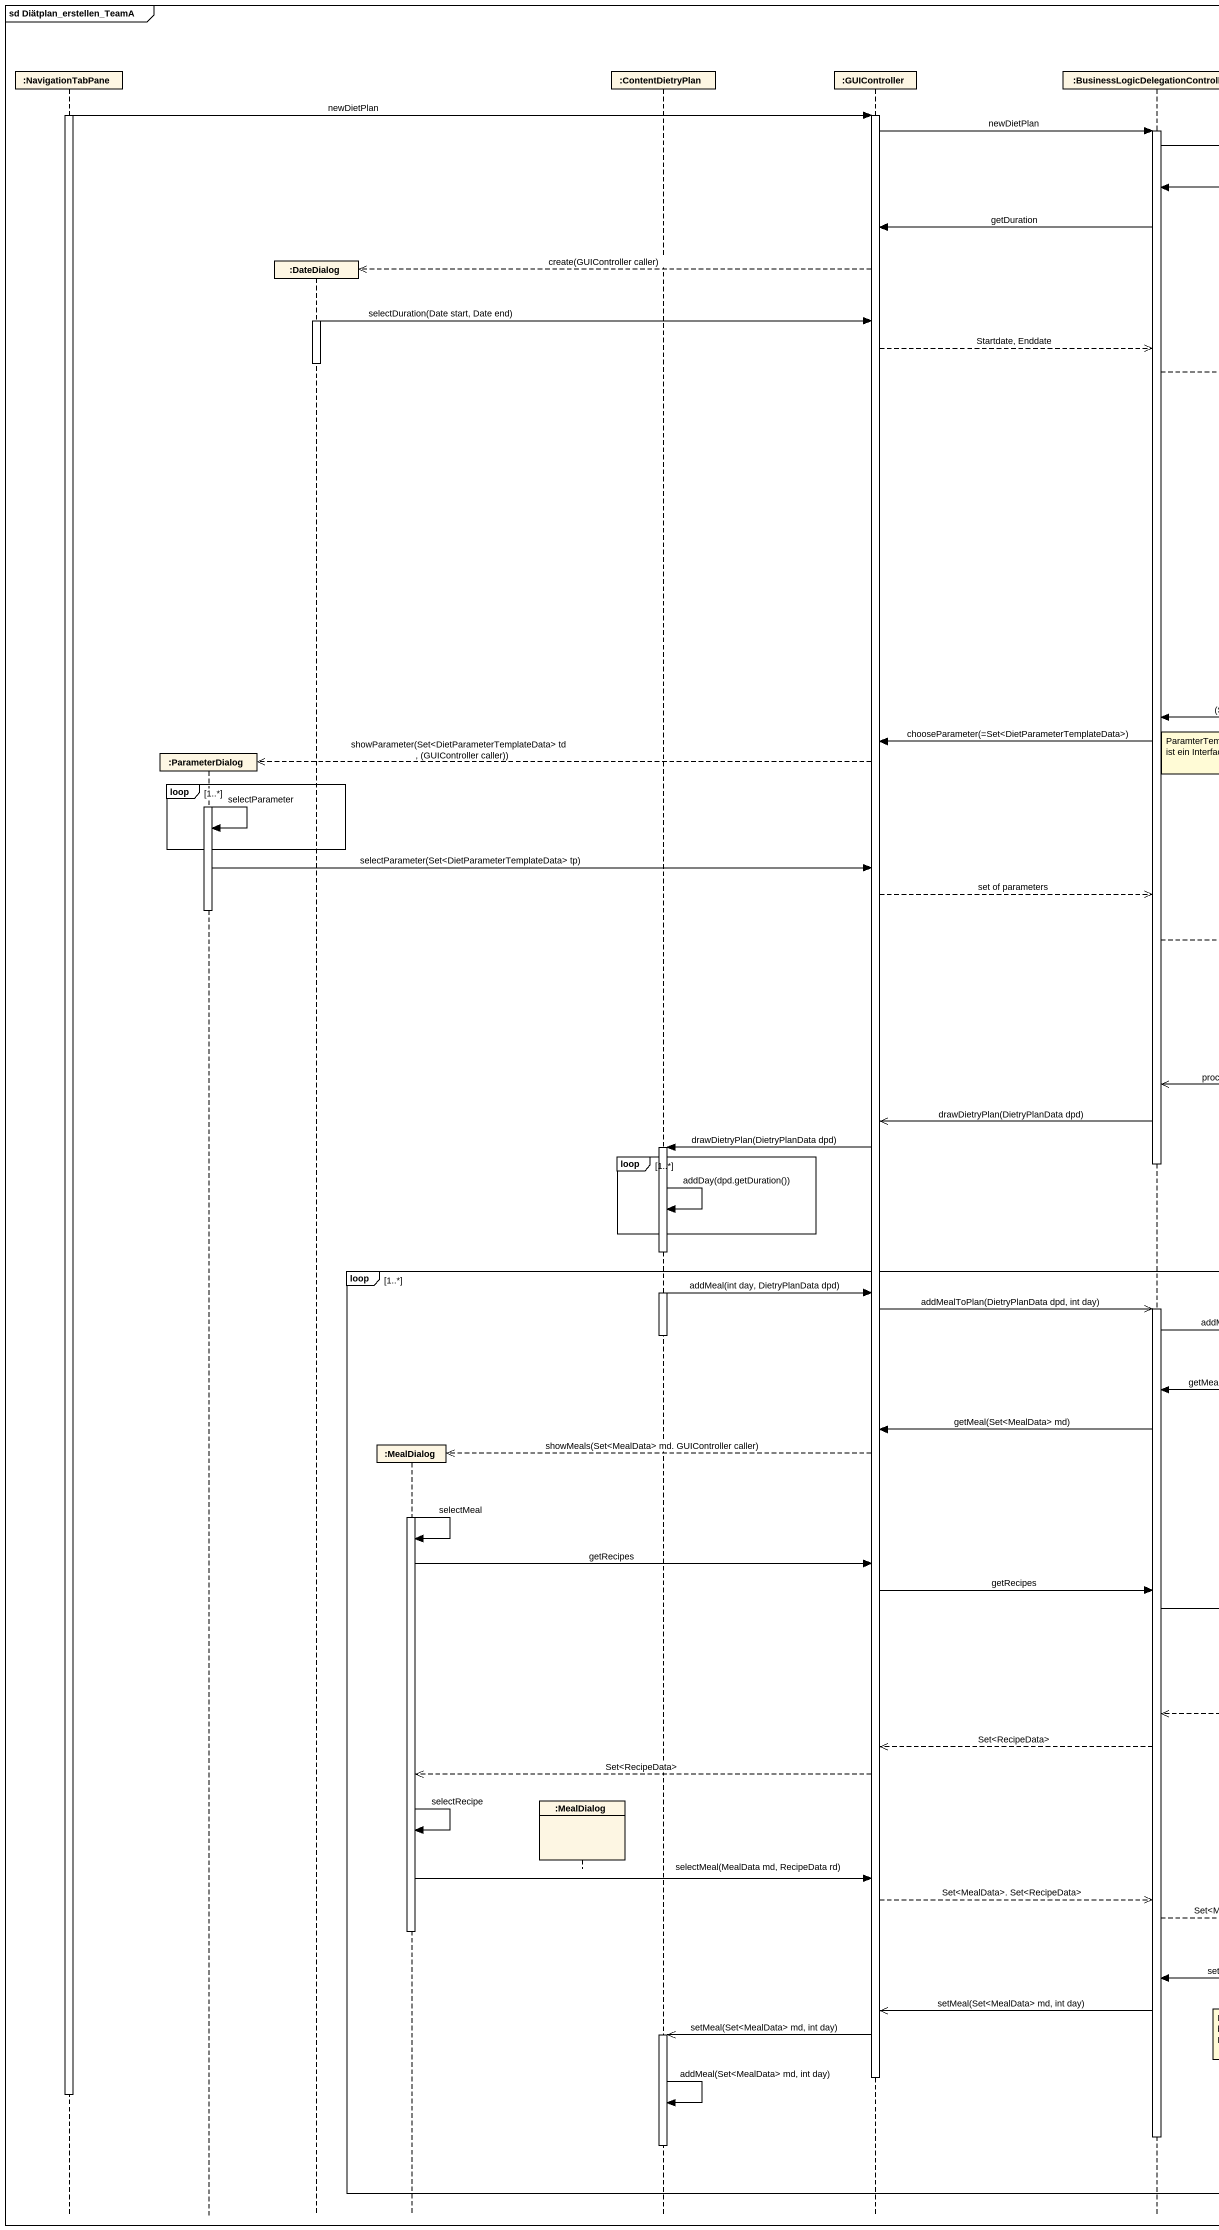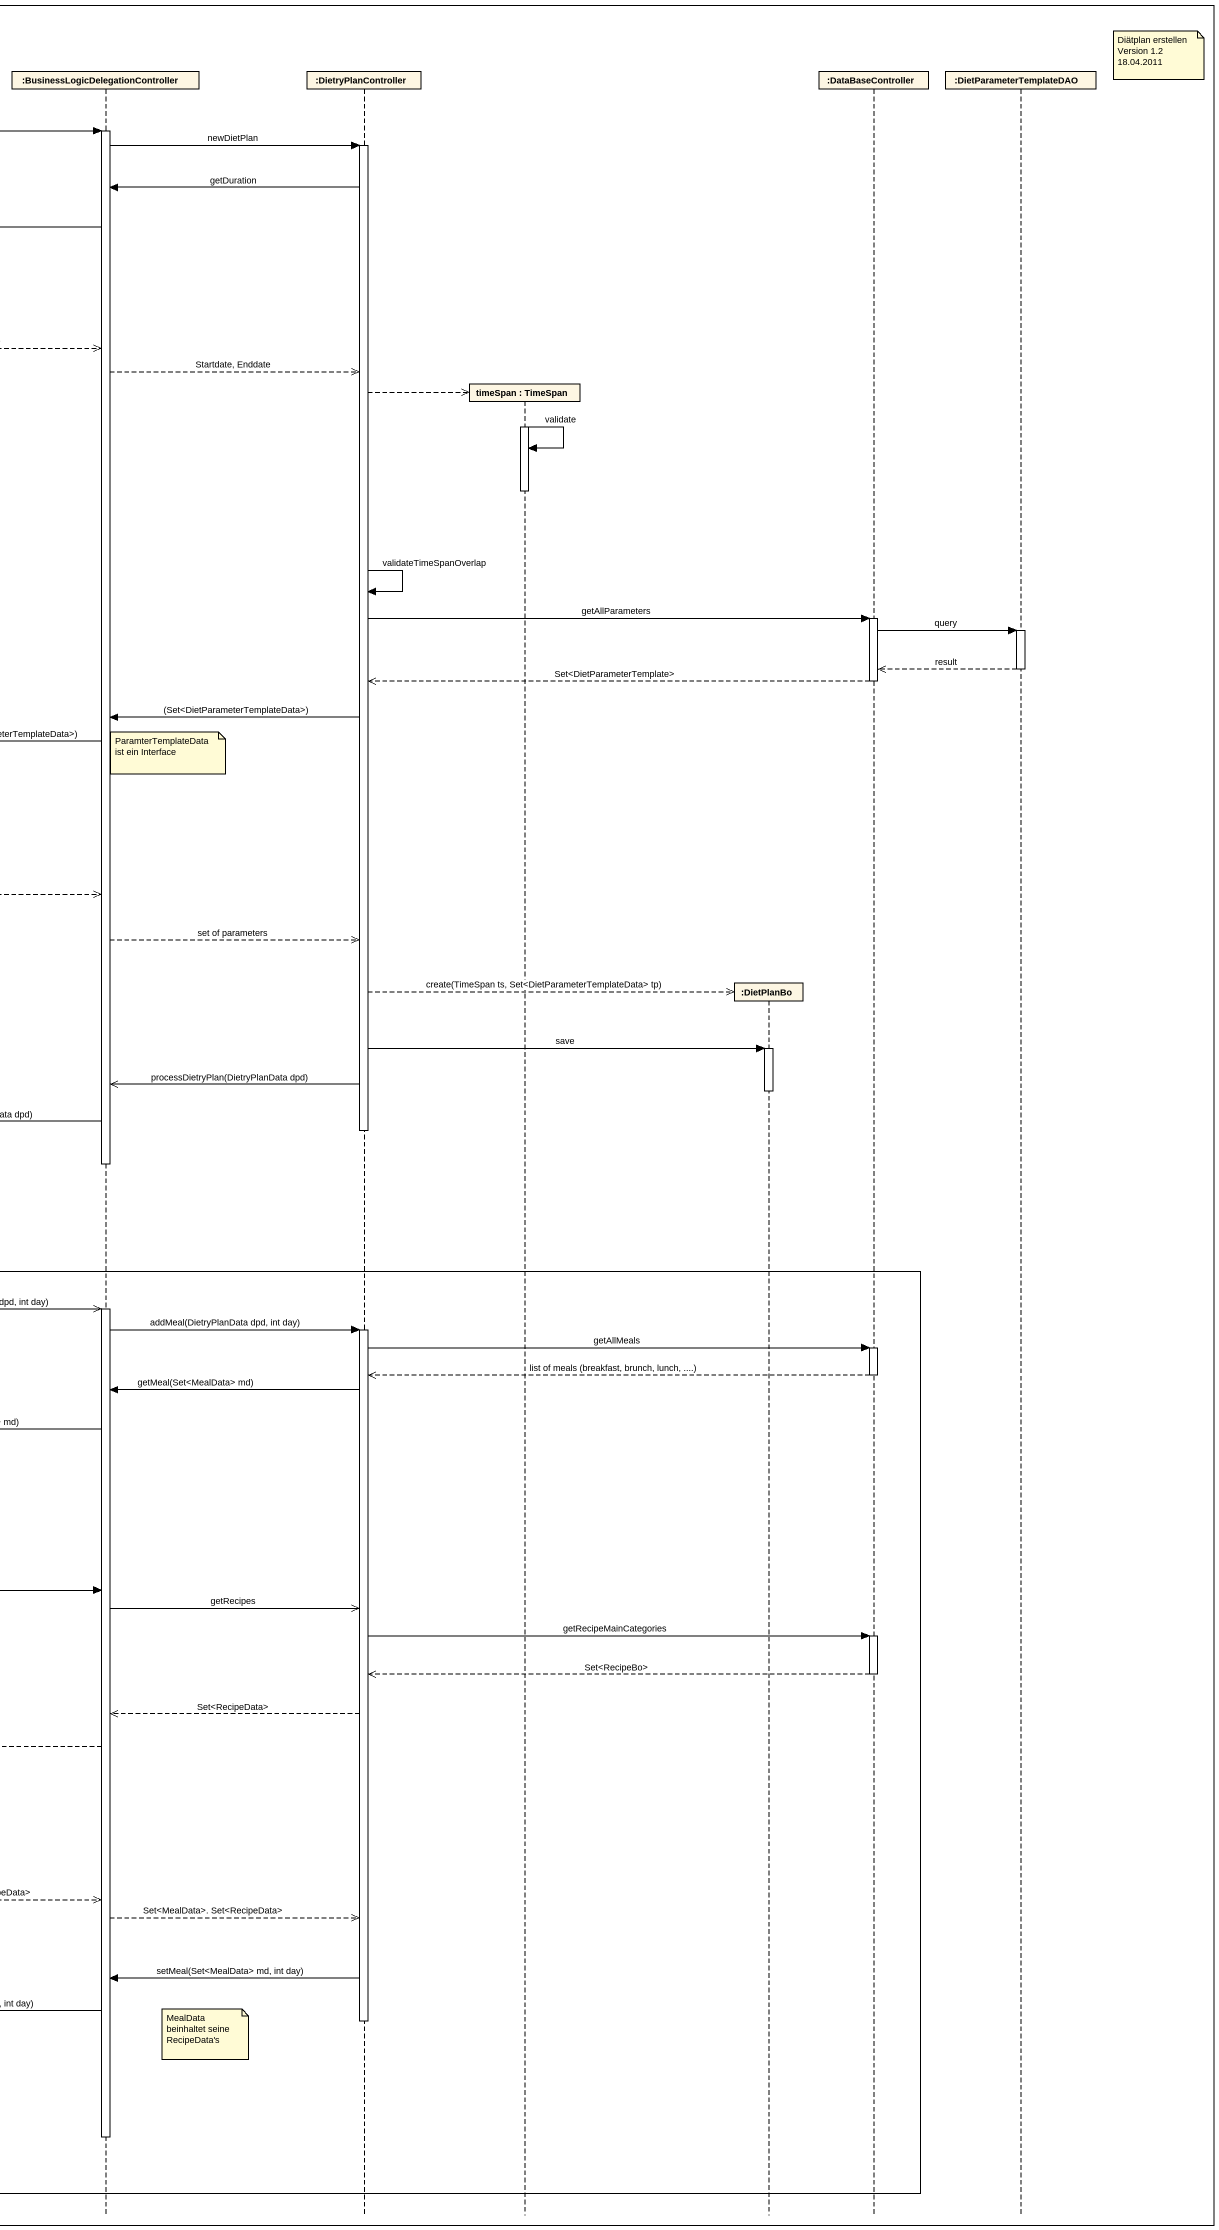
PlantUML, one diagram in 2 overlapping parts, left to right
@startuml
mainframe sd Diätplan_erstellen_TeamA
hide footbox
participant ":NavigationTabPane" as NavigationTabPane
participant ":ParameterDialog" as ParameterDialog
participant ":DateDialog" as DateDialog
participant ":MealDialog" as MealDialog
participant ":MealDialog" as MealDialog_2
participant ":ContentDietryPlan" as ContentDietryPlan
participant ":GUIController" as GUIController
participant ":BusinessLogicDelegationController" as BusinessLogicDelegationContr
participant ":DietryPlanController" as DietryPlanController
participant "timeSpan : TimeSpan" as timeSpan
participant ":DietPlanBo" as DietPlanBo
participant ":DataBaseController" as DataBaseController
participant ":DietParameterTemplateDAO" as DietParameterTemplateDAO

note right of DietParameterTemplateDAO
  Diätplan erstellen
  Version 1.2
  18.04.2011
end note
activate NavigationTabPane
NavigationTabPane -> GUIController : newDietPlan
activate GUIController
GUIController -> BusinessLogicDelegationContr : newDietPlan
activate BusinessLogicDelegationContr
BusinessLogicDelegationContr -> DietryPlanController : newDietPlan
activate DietryPlanController
DietryPlanController -> BusinessLogicDelegationContr : getDuration
BusinessLogicDelegationContr -> GUIController : getDuration
GUIController -->> DateDialog ** : create(GUIController caller)
activate DateDialog
DateDialog -> GUIController : selectDuration(Date start, Date end)
GUIController -->> BusinessLogicDelegationContr : Startdate, Enddate
deactivate DateDialog
BusinessLogicDelegationContr -->> DietryPlanController : Startdate, Enddate
DietryPlanController -->> timeSpan **
activate timeSpan
timeSpan -> timeSpan : validate
deactivate timeSpan
DietryPlanController -> DietryPlanController : validateTimeSpanOverlap
DietryPlanController -> DataBaseController : getAllParameters
activate DataBaseController
DataBaseController -> DietParameterTemplateDAO : query
activate DietParameterTemplateDAO
DietParameterTemplateDAO -->> DataBaseController : result
deactivate DietParameterTemplateDAO
DataBaseController -->> DietryPlanController : Set<DietParameterTemplate>
deactivate DataBaseController
DietryPlanController -> BusinessLogicDelegationContr : (Set<DietParameterTemplateData>)
BusinessLogicDelegationContr -> GUIController : chooseParameter(=Set<DietParameterTemplateData>)
note right of BusinessLogicDelegationContr : ParamterTemplateData ist ein Interface
GUIController -->> ParameterDialog ** : showParameter(Set<DietParameterTemplateData> td , (GUIController caller))
loop 1..*
  activate ParameterDialog
  ParameterDialog -> ParameterDialog : selectParameter
end
ParameterDialog -> GUIController : selectParameter(Set<DietParameterTemplateData> tp)
GUIController -->> BusinessLogicDelegationContr : set of parameters
deactivate ParameterDialog
BusinessLogicDelegationContr -->> DietryPlanController : set of parameters
DietryPlanController -->> DietPlanBo ** : create(TimeSpan ts, Set<DietParameterTemplateData> tp)
DietryPlanController -> DietPlanBo : save
activate DietPlanBo
DietryPlanController ->> BusinessLogicDelegationContr : processDietryPlan(DietryPlanData dpd)
deactivate DietPlanBo
BusinessLogicDelegationContr ->> GUIController : drawDietryPlan(DietryPlanData dpd)
deactivate DietryPlanController
GUIController -> ContentDietryPlan : drawDietryPlan(DietryPlanData dpd)
activate ContentDietryPlan
loop 1..*
  deactivate BusinessLogicDelegationContr
  ContentDietryPlan -> ContentDietryPlan : addDay(dpd.getDuration())
end
loop 1..*
  ContentDietryPlan -> GUIController : addMeal(int day, DietryPlanData dpd)
  GUIController ->> BusinessLogicDelegationContr : addMealToPlan(DietryPlanData dpd, int day)
  activate BusinessLogicDelegationContr
  BusinessLogicDelegationContr -> DietryPlanController : addMeal(DietryPlanData dpd, int day)
  activate DietryPlanController
  deactivate ContentDietryPlan
  DietryPlanController -> DataBaseController : getAllMeals
  activate DataBaseController
  DataBaseController -->> DietryPlanController : list of meals (breakfast, brunch, lunch, ....)
  deactivate DataBaseController
  DietryPlanController -> BusinessLogicDelegationContr : getMeal(Set<MealData> md)
  BusinessLogicDelegationContr -> GUIController : getMeal(Set<MealData> md)
  GUIController -->> MealDialog ** : showMeals(Set<MealData> md. GUIController caller)
  activate MealDialog
  MealDialog -> MealDialog : selectMeal
  MealDialog -> GUIController : getRecipes
  GUIController -> BusinessLogicDelegationContr : getRecipes
  BusinessLogicDelegationContr ->> DietryPlanController : getRecipes
  DietryPlanController -> DataBaseController : getRecipeMainCategories
  activate DataBaseController
  DataBaseController -->> DietryPlanController : Set<RecipeBo>
  deactivate DataBaseController
  DietryPlanController -->> BusinessLogicDelegationContr : Set<RecipeData>
  BusinessLogicDelegationContr -->> GUIController : Set<RecipeData>
  GUIController -->> MealDialog : Set<RecipeData>
  MealDialog -> MealDialog : selectRecipe
  MealDialog -> GUIController : selectMeal(MealData md, RecipeData rd)
  GUIController -->> BusinessLogicDelegationContr : Set<MealData>. Set<RecipeData>
  BusinessLogicDelegationContr -->> DietryPlanController : Set<MealData>. Set<RecipeData>
  deactivate MealDialog
  DietryPlanController -> BusinessLogicDelegationContr : setMeal(Set<MealData> md, int day)
  BusinessLogicDelegationContr ->> GUIController : setMeal(Set<MealData> md, int day)
  deactivate DietryPlanController
  note right of BusinessLogicDelegationContr : MealData beinhaltet seine RecipeData's
  GUIController ->> ContentDietryPlan : setMeal(Set<MealData> md, int day)
  activate ContentDietryPlan
  deactivate GUIController
  deactivate NavigationTabPane
  ContentDietryPlan -> ContentDietryPlan : addMeal(Set<MealData> md, int day)
  deactivate BusinessLogicDelegationContr
  deactivate ContentDietryPlan
end
@enduml
